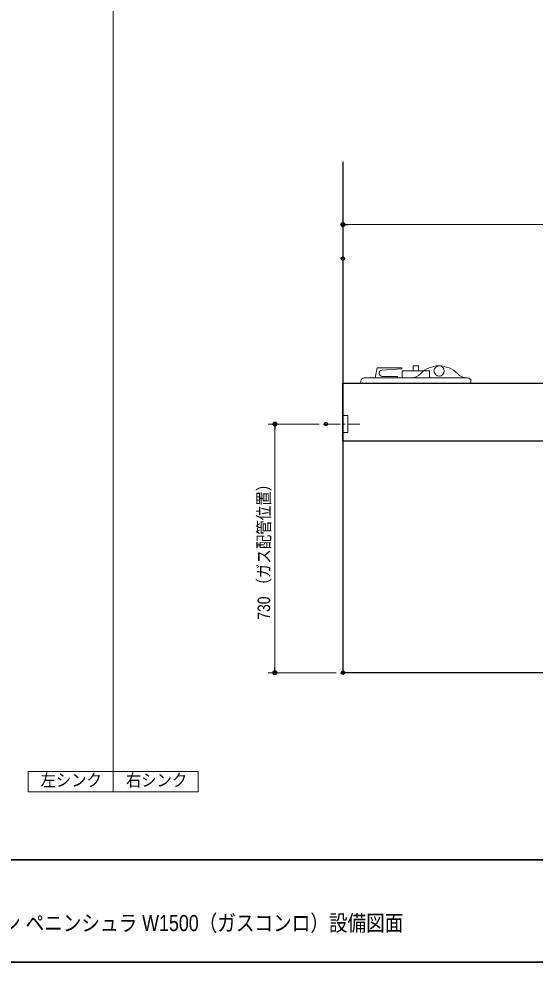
# Model space of a CAD drawing. Units: millimetres, scale not verified. Extents: x -6062 to 6062, y -3045 to 3045.
# Drawn here: x -3065 to -1547, y -2770 to 0 of the extents above; entities that cross this region are included whole.
import ezdxf
from ezdxf.enums import TextEntityAlignment as Align

# ---------------------------------------------------------------- set-up
doc = ezdxf.new("R2010")
doc.units = ezdxf.units.MM
doc.header["$LTSCALE"] = 20
doc.header["$PDMODE"] = 32
doc.header["$PDSIZE"] = 10
doc.linetypes.add('USER2', pattern=[2.91, 1.76, -0.4, 0.35, -0.4])
for name, color, linetype, lineweight in [('0-0_1図面枠', 7, 'Continuous', 15), ('0-2_5ボウル・キャビネット', 7, 'Continuous', 15), ('0-4_0', 7, 'Continuous', 25), ('0-6_2寸法-1', 7, 'Continuous', 15)]:
    doc.layers.add(name, color=color, linetype=linetype, lineweight=lineweight)
doc.layers.add('0-5_Defpoints', color=7, linetype='Continuous')
doc.styles.add('ＭＳ Ｐゴシック', font='')
doc.styles.get('ＭＳ Ｐゴシック').set_extended_font_data('MS PGothic')

# ---------------------------------------------------------------- blocks, each defined once
blk = doc.blocks.new('グループ-2')
at = {"layer": '0-0_1図面枠', "lineweight": 35}
blk.add_line((-80000, -49400), (80000, -49400), dxfattribs=at)
blk.add_lwpolyline([(-80000, 55400), (80000, 55400), (80000, -55400), (-80000, -55400)], close=True, dxfattribs=at)
blk = doc.blocks.new('図面枠')
at = {"layer": '0-0_1図面枠'}
blk.add_blockref('グループ-2', (0, 0), dxfattribs=at)
blk = doc.blocks.new('_Dot')
at = {"layer": '0-4_0'}
blk.add_line((-10, 0), (-20, 0), dxfattribs=at)
for points in [[(0, 0), (-10, 0), (-9.92, 1.25)], [(0, 0), (-9.92, -1.25), (-10, 0)], [(0, 0), (-9.92, 1.25), (-9.69, 2.49)], [(0, 0), (-9.69, -2.49), (-9.92, -1.25)], [(0, 0), (-9.69, 2.49), (-9.3, 3.68)], [(0, 0), (-9.3, -3.68), (-9.69, -2.49)], [(0, 0), (-9.3, 3.68), (-8.76, 4.82)], [(0, 0), (-8.76, -4.82), (-9.3, -3.68)], [(0, 0), (-8.76, 4.82), (-8.09, 5.88)], [(0, 0), (-8.09, -5.88), (-8.76, -4.82)], [(0, 0), (-8.09, 5.88), (-7.29, 6.85)], [(0, 0), (-7.29, -6.85), (-8.09, -5.88)], [(0, 0), (-7.29, 6.85), (-6.37, 7.71)], [(0, 0), (-6.37, -7.71), (-7.29, -6.85)], [(0, 0), (-6.37, 7.71), (-5.36, 8.44)], [(0, 0), (-5.36, -8.44), (-6.37, -7.71)], [(0, 0), (-5.36, 8.44), (-4.26, 9.05)], [(0, 0), (-4.26, -9.05), (-5.36, -8.44)], [(0, 0), (-4.26, 9.05), (-3.09, 9.51)], [(0, 0), (-3.09, -9.51), (-4.26, -9.05)], [(0, 0), (-3.09, 9.51), (-1.87, 9.82)], [(0, 0), (-1.87, -9.82), (-3.09, -9.51)], [(0, 0), (-1.87, 9.82), (-0.63, 9.98)], [(0, 0), (-0.63, -9.98), (-1.87, -9.82)], [(0, 0), (-0.63, 9.98), (0.63, 9.98)], [(0, 0), (0.63, -9.98), (-0.63, -9.98)], [(0, 0), (0.63, 9.98), (1.87, 9.82)], [(0, 0), (1.87, 9.82), (3.09, 9.51)], [(0, 0), (3.09, 9.51), (4.26, 9.05)], [(0, 0), (4.26, 9.05), (5.36, 8.44)], [(0, 0), (5.36, 8.44), (6.37, 7.71)], [(0, 0), (6.37, 7.71), (7.29, 6.85)], [(0, 0), (7.29, 6.85), (8.09, 5.88)], [(0, 0), (8.09, 5.88), (8.76, 4.82)], [(0, 0), (8.76, 4.82), (9.3, 3.68)], [(0, 0), (9.3, 3.68), (9.69, 2.49)], [(0, 0), (9.69, 2.49), (9.92, 1.25)], [(0, 0), (9.92, 1.25), (10, 0)], [(0, 0), (1.87, -9.82), (0.63, -9.98)], [(0, 0), (3.09, -9.51), (1.87, -9.82)], [(0, 0), (4.26, -9.05), (3.09, -9.51)], [(0, 0), (5.36, -8.44), (4.26, -9.05)], [(0, 0), (6.37, -7.71), (5.36, -8.44)], [(0, 0), (7.29, -6.85), (6.37, -7.71)], [(0, 0), (8.09, -5.88), (7.29, -6.85)], [(0, 0), (8.76, -4.82), (8.09, -5.88)], [(0, 0), (9.3, -3.68), (8.76, -4.82)], [(0, 0), (9.69, -2.49), (9.3, -3.68)], [(0, 0), (9.92, -1.25), (9.69, -2.49)], [(0, 0), (10, 0), (9.92, -1.25)]]:
    blk.add_solid(points, dxfattribs=at)
blk = doc.blocks.new('グループ-7')
at = {"layer": '0-2_5ボウル・キャビネット'}
blk.add_line((-5250, -21080), (830, -21080), dxfattribs=at)
for points in [[(-4203.5, -20640.5), (-3030, -20556), (-3030, -20488), (-4475.3, -20488), (-4611.3, -21080), (-3290, -21080), (-3290, -21000), (-4190.6, -21000)], [(1030, -21280), (1030, -21400), (-5450, -21400), (-5450, -21280)]]:
    blk.add_lwpolyline(points, dxfattribs=at)
for points in [[(-2360, -20380), (-2060, -20380), (-2060, -20680), (-2360, -20680)], [(-3010, -20680), (-1410, -20680), (-1410, -21080), (-3010, -21080)]]:
    blk.add_lwpolyline(points, close=True, dxfattribs=at)
blk.add_circle((-845.8, -20680), 300, dxfattribs=at)
for centre, radius, start, end in [((-845.8, -21880), 1500, 90, 135.92079), ((-845.8, -21880), 1500, 44.07921, 90), ((-4190.6, -20820), 180, 94.11675, 182.05838), ((-4190.6, -20820), 180, 182.05838, 270), ((-2498.1, -20280), 800, 270, 315.92079), ((806.4, -20280), 800, 224.07921, 270), ((-5250, -21280), 200, 90, 180), ((830, -21280), 200, 0, 90)]:
    blk.add_arc(centre, radius, start, end, dxfattribs=at)

msp = doc.modelspace()

# ---------------------------------------------------------------- linework, layer by layer
at = {"layer": '0-0_1図面枠'}
msp.add_line((-2787.5, -2270), (-2787.5, 2530), dxfattribs=at)
for points in [[(-3037.5, -2210), (-2787.5, -2210), (-2787.5, -2270), (-3037.5, -2270)], [(-2787.5, -2210), (-2537.5, -2210), (-2537.5, -2270), (-2787.5, -2270)]]:
    msp.add_lwpolyline(points, close=True, dxfattribs=at)
at = {"layer": '0-2_5ボウル・キャビネット', "lineweight": 30}
for p in [(-2112.5, -420), (-512.5, -1920)]:
    msp.add_line(p, (-2112.5, -1920), dxfattribs=at)
at = {"layer": '0-2_5ボウル・キャビネット', "linetype": 'USER2'}
msp.add_line((-2062.5, -1190), (-2162.5, -1190), dxfattribs=at)
at = {"layer": '0-2_5ボウル・キャビネット', "lineweight": 30}
msp.add_lwpolyline([(-2112.5, -1070), (-612.5, -1070), (-612.5, -1240), (-2112.5, -1240)], close=True, dxfattribs=at)
at = {"layer": '0-2_5ボウル・キャビネット'}
msp.add_lwpolyline([(-2112.5, -1165), (-2097.5, -1165), (-2097.5, -1215), (-2112.5, -1215)], close=True, dxfattribs=at)
at = {"layer": '0-5_Defpoints'}
for p in [(-2112.5, -704), (-2162.5, -1190), (-2312.5, -1920), (-2112.5, -1920)]:
    msp.add_point(p, dxfattribs=at)
at = {"layer": '0-6_2寸法-1'}
for p, q in [((-2112.5, -684), (-2112.5, -584)), ((-2097.49, -604), (-627.51, -604)), ((-2182.5, -1190), (-2332.5, -1190)), ((-2312.5, -1205.01), (-2312.5, -1904.99)), ((-2132.5, -1920), (-2332.5, -1920))]:
    msp.add_line(p, q, dxfattribs=at)

# ---------------------------------------------------------------- block references
at = {"layer": '0-0_1図面枠', "xscale": 0.05, "yscale": 0.05}
for name in ['図面枠', 'グループ-7']:
    msp.add_blockref(name, (-1787.5, 0), dxfattribs=at)
at = {"layer": '0-6_2寸法-1', "xscale": 0.7503418, "yscale": 0.7503418}
for p, rotation in [((-2112.5, -604), 180), ((-2312.5, -1190), 90), ((-2312.5, -1920), 270)]:
    msp.add_blockref('_Dot', p, dxfattribs=dict(at, rotation=rotation))

# ---------------------------------------------------------------- texts
at = {"layer": '0-0_1図面枠', "style": 'ＭＳ Ｐゴシック'}
for s, height, width, p in [('左シンク', 36.66, 0.9, (-3001.06, -2264.92)), ('右シンク', 36.66, 0.9, (-2750.19, -2264.92)), ('ステンレス コンパクトキッチン ペニンシュラ W1500（ガスコンロ）設備図面', 47.17, 0.85, (-3839.98, -2692.92))]:
    msp.add_text(s, height=height, dxfattribs=dict(at, width=width)).set_placement(p, align=Align.BOTTOM_LEFT)
at = {"layer": '0-6_2寸法-1', "style": 'ＭＳ Ｐゴシック', "width": 0.85}
msp.add_text('730 （ガス配管位置）', height=36.69, rotation=90, dxfattribs=at).set_placement((-2315.52, -1764.32), align=Align.BOTTOM_LEFT)

doc.saveas('drawing.dxf')
